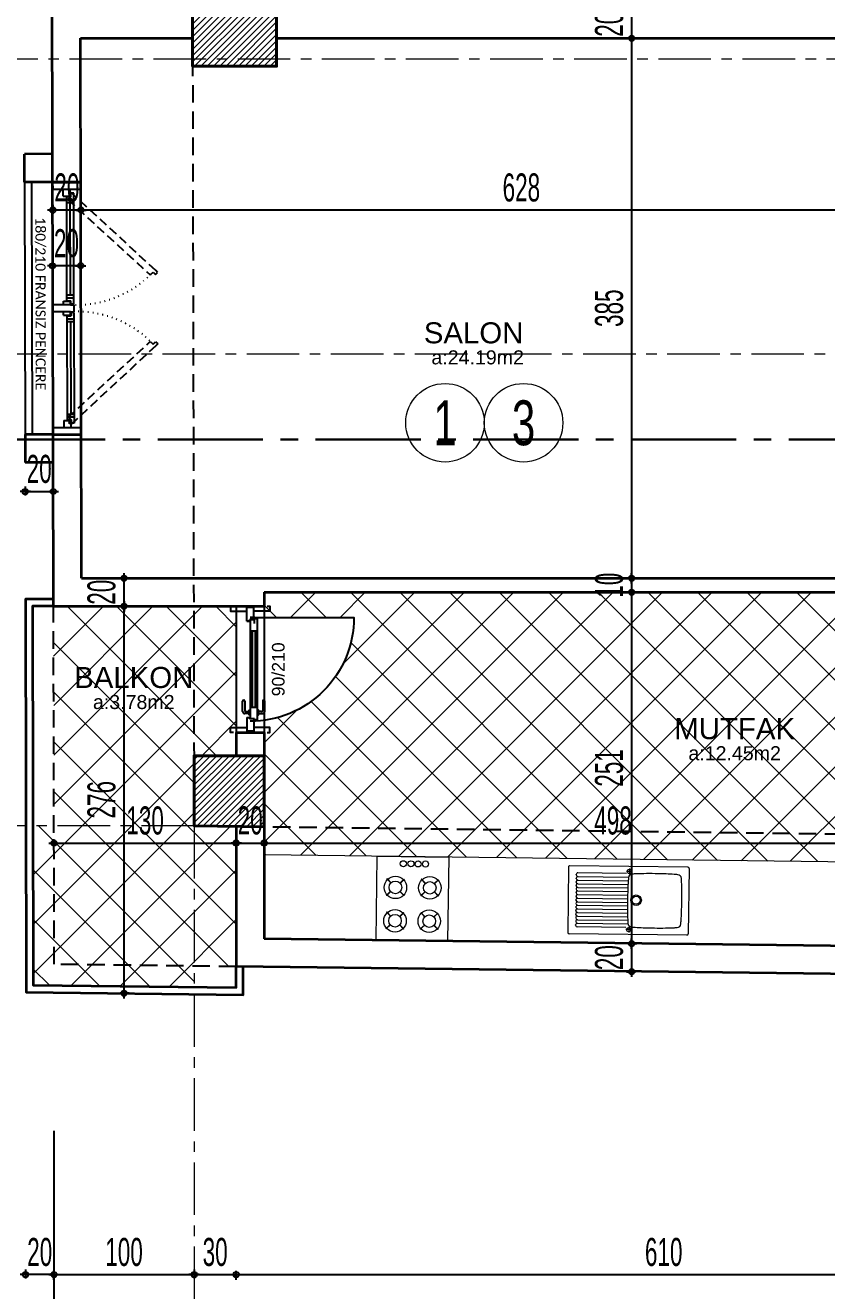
# Model space of a CAD drawing. Extents: x 386248 to 427517, y 4539405 to 4542296.
# Drawn here: x 393807 to 394378, y 4540018 to 4540920 of the extents above; entities that cross this region are included whole.
import ezdxf
from ezdxf.enums import TextEntityAlignment as Align

# ---------------------------------------------------------------- set-up
doc = ezdxf.new("R2010")
doc.units = 0
for name, pattern in [('ACAD_ISO07W100', [3.5, 0.5, -3]), ('CENTER', [2, 1.25, -0.25, 0.25, -0.25]), ('CENTER2', [1.125, 0.75, -0.125, 0.125, -0.125]), ('CENTERX2', [4, 2.5, -0.5, 0.5, -0.5]), ('DASHED2', [0.375, 0.25, -0.125]), ('DUZ', [0]), ('HIDDEN', [9.525, 6.35, -3.175])]:
    doc.linetypes.add(name, pattern=pattern)
for name, color, linetype, lineweight in [('AKS', 251, 'CENTERX2', 20), ('DUVAR', 4, 'Continuous', 35), ('GOR1', 51, 'Continuous', 25), ('kolon', 1, 'Continuous', 40), ('OLCU10', 2, 'Continuous', 25), ('tarama kolon', 8, 'Continuous', 13), ('tarama ıslak zemin', 216, 'Continuous', 9), ('TEFRİŞ', 103, 'Continuous', 18), ('ölçü20', 1, 'Continuous', 20)]:
    doc.layers.add(name, color=color, linetype=linetype, lineweight=lineweight)
for name, color, linetype in [('alan', 7, 'Continuous'), ('DIM', 7, 'Continuous'), ('duvar-kesim', 250, 'Continuous'), ('kapi', 16, 'Continuous'), ('kapi-yazi', 140, 'Continuous'), ('mahal', 7, 'Continuous'), ('pencere', 7, 'Continuous'), ('Standart', 7, 'Continuous'), ('Y-IMAR', 15, 'DUZ')]:
    doc.layers.add(name, color=color, linetype=linetype)
doc.styles.get("Standard").update_dxf_attribs({"font": 'arial.ttf'})
doc.styles.add('T', font='ISOt.shx', dxfattribs={"width": 0.6})
doc.styles.add('UNIV', font='', dxfattribs={"width": 0.7})
doc.styles.add('ÖLÇÜ', font='calibri.ttf', dxfattribs={"height": 10})
doc.styles.get('UNIV').set_extended_font_data('Comic Sans MS')
doc.dimstyles.new('DOT2', dxfattribs={"dimtxt": 20, "dimasz": 0.7, "dimexe": 5, "dimexo": 5, "dimgap": 6, "dimtad": 1, "dimdec": 0, "dimdsep": 46, "dimtxsty": 'T', "dimblk1": 'SEL2', "dimblk2": 'SEL2', "dimsah": 1, "dimcen": 0, "dimse1": 1, "dimse2": 1, "dimclrd": 256, "dimclre": 256, "dimclrt": 256, "dimadec": 0, "dimazin": 0, "dimtfac": 1, "dimtdec": 0, "dimtix": 1, "dimtmove": 2, "dimatfit": 3, "dimldrblk": 'SEL2', "dimfxl": 1, "dimtolj": 1, "dimtzin": 0, "dimarcsym": 0})

# ---------------------------------------------------------------- blocks, each defined once
blk = doc.blocks.new('Firin-3')
blk.add_lwpolyline([(-25.5, 0), (25.5, 0), (25.5, -60), (-25.5, -60)], close=True)
at = {"color": 8}
for points in [[(-18.33, -8.27), (-15.49, -11.11), (-15.67, -11.29), (-18.51, -8.45)], [(-6.09, -8.27), (-5.91, -8.45), (-8.75, -11.29), (-8.93, -11.11)], [(6.09, -8.27), (8.93, -11.11), (8.75, -11.29), (5.91, -8.45)], [(18.32, -8.27), (18.5, -8.45), (15.67, -11.29), (15.48, -11.11)], [(-18.2, -19.98), (-18.38, -19.79), (-15.54, -16.96), (-15.36, -17.14)], [(-9.07, -17.42), (-6.23, -20.26), (-6.05, -20.08), (-8.89, -17.24)], [(6.22, -19.98), (6.04, -19.79), (8.88, -16.96), (9.06, -17.14)], [(15.34, -17.42), (18.18, -20.26), (18.36, -20.08), (15.53, -17.24)], [(-18.43, -32.06), (-15.59, -34.89), (-15.77, -35.08), (-18.61, -32.24)], [(-6.19, -32.06), (-6.01, -32.24), (-8.85, -35.08), (-9.03, -34.89)], [(6.09, -32.06), (8.93, -34.89), (8.75, -35.08), (5.91, -32.24)], [(18.32, -32.06), (18.5, -32.24), (15.67, -35.08), (15.48, -34.89)], [(-18.3, -43.76), (-18.48, -43.58), (-15.64, -40.74), (-15.46, -40.92)], [(-9.17, -41.2), (-6.33, -44.04), (-6.15, -43.86), (-8.99, -41.02)], [(6.22, -43.76), (6.04, -43.58), (8.88, -40.74), (9.06, -40.92)], [(15.34, -41.2), (18.18, -44.04), (18.36, -43.86), (15.53, -41.02)]]:
    blk.add_lwpolyline(points, close=True, dxfattribs=at)
for centre, radius in [((-12.21, -14.07), 8.01), ((12.21, -14.07), 8.01), ((-12.21, -14.07), 4.49), ((12.21, -14.07), 4.49), ((-12.31, -37.85), 8.01), ((-12.31, -37.85), 4.49), ((12.21, -37.85), 8.01), ((12.21, -37.85), 4.49), ((-9.03, -54.83), 2.16), ((-3.78, -54.83), 2.16), ((1.34, -54.83), 2.16), ((6.77, -54.83), 2.16)]:
    blk.add_circle(centre, radius, dxfattribs=at)
blk = doc.blocks.new('Evye-2')
for p, q in [((-37.5, -23), (-37.5, 23.5)), ((-36.5, 24.5), (47.5, 24.5)), ((3, 21), (7, 21)), ((5, 19), (5, 23)), ((48.5, -23), (48.5, 23.5)), ((-36.5, -24), (47.5, -24)), ((3, -20.5), (7, -20.5)), ((5, -22.5), (5, -18.5))]:
    blk.add_line(p, q)
at = {"color": 8}
for p, q in [((7, 19.5), (41.7, 19.5)), ((42.9, 18.3), (42.9, 18.1366)), ((41.7, 16.9366), (5.5459, 16.9366)), ((41.7, 14.3766), (6, 14.3766)), ((41.7, 11.8166), (6, 11.8166)), ((41.7, 9.2566), (6, 9.2566)), ((42.9, 15.7366), (42.9, 15.5766)), ((42.9, 13.1766), (42.9, 13.0166)), ((42.9, 10.6166), (42.9, 10.4566)), ((41.7, 6.6966), (6.0519, 6.6966)), ((41.7, 4.1366), (6.0917, 4.1366)), ((41.7, 1.5766), (6.1117, 1.5766)), ((42.9, 8.0566), (42.9, 7.8966)), ((42.9, 5.4966), (42.9, 5.3366)), ((42.9, 2.9366), (42.9, 2.7766)), ((42.9, 0.3766), (42.9, 0.2166)), ((41.7, -8.6634), (6, -8.6634)), ((41.7, -6.1034), (6.0537, -6.1034)), ((41.7, -3.5434), (6.0928, -3.5434)), ((41.7, -0.9834), (6.1121, -0.9834)), ((42.9, -2.1834), (42.9, -2.3434)), ((42.9, -4.7434), (42.9, -4.9034)), ((42.9, -7.3034), (42.9, -7.4634)), ((41.7, -16.3434), (5.5602, -16.3434)), ((41.7, -11.2234), (6, -11.2234)), ((41.7, -13.7834), (6, -13.7834)), ((42.9, -9.8634), (42.9, -10.0234)), ((42.9, -12.4234), (42.9, -12.5834)), ((42.9, -14.9834), (42.9, -15.1434)), ((42.9, -17.5434), (42.9, -17.8)), ((7, -19), (41.7, -19))]:
    blk.add_line(p, q, dxfattribs=at)
for centre, radius in [((5, 21), 1.5), ((0, 0), 3.75), ((0, 0), 2.9), ((5, -20.5), 1.5)]:
    blk.add_circle(centre, radius)
for centre, radius, start, end in [((-36.5, 23.5), 1, 90, 180), ((-29.5, 16.5), 2.5831, 90, 180), ((-22.9779, -47.8015), 67.2017, 93.313256, 95.56949), ((-17.2225, -147.2206), 166.7873, 91.373663, 93.313194), ((-13.2502, -312.8726), 332.4869, 89.999972, 91.373679), ((-13.2498, -312.8726), 332.4869, 88.626321, 90.000028), ((-9.2775, -147.2206), 166.7873, 86.686806, 88.626337), ((-3.5221, -47.8011), 67.2014, 84.430506, 86.686741), ((3, 16.5), 2.5831, 0, 90), ((47.5, 23.5), 1, 0, 90), ((134.2205, 4.2225), 166.7873, 176.686806, 178.626337), ((34.8012, 9.9778), 67.2016, 174.430498, 176.686733), ((-61.3012, 9.9779), 67.2016, 3.313246, 5.569481), ((-160.7205, 4.2225), 166.7873, 1.373663, 3.313194), ((299.8725, 0.2501), 332.4869, 178.626321, 180.000028), ((299.8725, 0.2498), 332.4869, 179.999972, 181.373679), ((-326.3726, 0.2498), 332.4869, 358.626321, 0.000028), ((-326.3725, 0.2501), 332.4869, 359.999972, 1.373679), ((134.2205, -3.7226), 166.7873, 181.373663, 183.313194), ((-160.7205, -3.7226), 166.7873, 356.686806, 358.626337), ((34.8012, -9.4779), 67.2015, 183.313269, 185.569504), ((-29.5, -16), 2.5831, 180, 270), ((3, -16), 2.5831, 270, 0), ((-61.3012, -9.478), 67.2015, 354.430518, 356.686753), ((-36.5, -23), 1, 180, 270), ((-22.9779, 48.3014), 67.2017, 264.43051, 266.686744), ((-17.2225, 147.7205), 166.7873, 266.686806, 268.626337), ((-13.2502, 313.3725), 332.4869, 268.626321, 270.000028), ((-13.2498, 313.3725), 332.4869, 269.999972, 271.373679), ((-9.2775, 147.7205), 166.7873, 271.373663, 273.313194), ((-3.5221, 48.301), 67.2014, 273.313238, 275.569472), ((47.5, -23), 1, 270, 0)]:
    blk.add_arc(centre, radius, start, end)
for centre, start, end in [((41.7, 18.3), 0, 90), ((41.7, 18.1366), 270, 0), ((41.7, 15.7366), 0, 90), ((41.7, 15.5766), 270, 0), ((41.7, 13.1766), 0, 90), ((41.7, 13.0166), 270, 0), ((41.7, 10.6166), 0, 90), ((41.7, 10.4566), 270, 0), ((41.7, 8.0566), 0, 90), ((41.7, 7.8966), 270, 0), ((41.7, 5.4966), 0, 90), ((41.7, 5.3366), 270, 0), ((41.7, 2.9366), 0, 90), ((41.7, 2.7766), 270, 0), ((41.7, 0.3766), 0, 90), ((41.7, 0.2166), 270, 0), ((41.7, -2.1834), 0, 90), ((41.7, -2.3434), 270, 0), ((41.7, -4.7434), 0, 90), ((41.7, -4.9034), 270, 0), ((41.7, -7.3034), 0, 90), ((41.7, -7.4634), 270, 0), ((41.7, -9.8634), 0, 90), ((41.7, -10.0234), 270, 0), ((41.7, -12.4234), 0, 90), ((41.7, -12.5834), 270, 0), ((41.7, -14.9834), 0, 90), ((41.7, -15.1434), 270, 0), ((41.7, -17.5434), 0, 90), ((41.7, -17.8), 270, 0)]:
    blk.add_arc(centre, 1.2, start, end, dxfattribs=at)
blk = doc.blocks.new('fm-door1')
at = {"linetype": 'Continuous'}
for p, q in [((0, 2.5), (0, -2.5)), ((10, 2.5), (0, 2.5)), ((7.97, 3.18), (7.97, -0.03)), ((8.4, 2.76), (12.78, 2.76)), ((9, 5), (91, 5)), ((9, 5), (9, 3)), ((10, 3), (9, 3)), ((10, 3), (10, -0.5)), ((10, 3), (10, -0.5)), ((10, 0), (90, 0)), ((19, 5), (19, 0)), ((81, 5), (81, 0)), ((91, 3), (90, 3)), ((90, 3), (90, -0.5)), ((90, 2.5), (100, 2.5)), ((91, 5), (91, 3)), ((100, 2.5), (100, -2.5)), ((11, -2.5), (0, -2.5)), ((10, -0.5), (11, -0.5)), ((11, -0.5), (10, -0.5)), ((11, -0.5), (11, -2.5)), ((11, -2.5), (11, -0.5)), ((89, -2.5), (89, -0.5)), ((89, -0.5), (90, -0.5)), ((89, -2.5), (100, -2.5))]:
    blk.add_line(p, q, dxfattribs=at)
at = {"color": 8, "linetype": 'Continuous'}
for p, q in [((19, 3.5), (81, 3.5)), ((19, 1.5), (81, 1.5))]:
    blk.add_line(p, q, dxfattribs=at)
at = {"linetype": 'Continuous'}
for points in [[(85.76, 5.81), (85.76, 8.89, 0.414214), (84.24, 10.41), (75.86, 10.41, 1), (75.86, 8.89), (83.48, 8.89, -0.414214), (84.24, 8.13), (84.24, 5.81)], [(85.76, -0.81), (85.76, -3.89, -0.414214), (84.24, -5.41), (75.86, -5.41, -1), (75.86, -3.89), (83.48, -3.89, 0.414214), (84.24, -3.13), (84.24, -0.81)]]:
    blk.add_lwpolyline(points, format="xyb", dxfattribs=at)
for points in [[(86.9, 5), (86.9, 5.81), (83.1, 5.81), (83.1, 5)], [(86.9, 0), (86.9, -0.81), (83.1, -0.81), (83.1, 0)]]:
    blk.add_lwpolyline(points, dxfattribs=at)
blk.add_circle((8.4, 3.18), 0.426, dxfattribs=at)
blk = doc.blocks.new('SEL2')
at = {"layer": 'OLCU10'}
for p, q in [((5.25, 0), (-5.25, 0)), ((0, 5.25), (0, -3.95))]:
    blk.add_line(p, q, dxfattribs=at)
blk.add_circle((0, 0), 2.75, dxfattribs=at)
blk = doc.blocks.new('*D1963')
at = {"layer": 'Defpoints', "color": 0}
for p in [(394268.95, 4540930.76), (394238.99, 4540910.76), (394268.95, 4540910.76)]:
    blk.add_point(p, dxfattribs=at)
at = {"layer": 'DIM', "lineweight": -2}
for p, q in [((394238.99, 4540931.46), (394238.99, 4540932.16)), ((394238.99, 4540930.76), (394238.99, 4540910.76)), ((394238.99, 4540910.06), (394238.99, 4540909.36))]:
    blk.add_line(p, q, dxfattribs=at)
at = {"layer": 'DIM', "linetype": 'ByBlock', "lineweight": -2, "xscale": 0.7, "yscale": 0.7, "zscale": 0.7}
for p, rotation in [((394238.99, 4540930.76), 270), ((394238.99, 4540910.76), 90)]:
    blk.add_blockref('SEL2', p, dxfattribs=dict(at, rotation=rotation))
at = {"layer": 'DIM', "insert": (394222.99, 4540920.76), "char_height": 20, "attachment_point": 5, "rotation": 90, "style": 'T'}
blk.add_mtext('\\A1;20', dxfattribs=at)
blk = doc.blocks.new('*D1964')
at = {"layer": 'Defpoints', "color": 0}
for p in [(394268.95, 4540910.76), (394238.99, 4540525.76), (394265.22, 4540525.76)]:
    blk.add_point(p, dxfattribs=at)
at = {"layer": 'DIM', "lineweight": -2}
blk.add_line((394238.99, 4540910.06), (394238.99, 4540526.46), dxfattribs=at)
at = {"layer": 'DIM', "linetype": 'ByBlock', "lineweight": -2, "xscale": 0.7, "yscale": 0.7, "zscale": 0.7}
for p, rotation in [((394238.99, 4540910.76), 90), ((394238.99, 4540525.76), 270)]:
    blk.add_blockref('SEL2', p, dxfattribs=dict(at, rotation=rotation))
at = {"layer": 'DIM', "insert": (394222.99, 4540718.26), "char_height": 20, "attachment_point": 5, "rotation": 90, "style": 'T'}
blk.add_mtext('\\A1;385', dxfattribs=at)
blk = doc.blocks.new('*D1965')
at = {"layer": 'Defpoints', "color": 0}
for p in [(394265.22, 4540525.76), (394238.99, 4540515.76), (394254.02, 4540515.76)]:
    blk.add_point(p, dxfattribs=at)
at = {"layer": 'DIM', "lineweight": -2}
for p, q in [((394238.99, 4540526.46), (394238.99, 4540527.16)), ((394238.99, 4540525.76), (394238.99, 4540515.76)), ((394238.99, 4540515.06), (394238.99, 4540514.36))]:
    blk.add_line(p, q, dxfattribs=at)
at = {"layer": 'DIM', "linetype": 'ByBlock', "lineweight": -2, "xscale": 0.7, "yscale": 0.7, "zscale": 0.7}
for p, rotation in [((394238.99, 4540525.76), 270), ((394238.99, 4540515.76), 90)]:
    blk.add_blockref('SEL2', p, dxfattribs=dict(at, rotation=rotation))
at = {"layer": 'DIM', "insert": (394222.99, 4540520.76), "char_height": 20, "attachment_point": 5, "rotation": 90, "style": 'T'}
blk.add_mtext('\\A1;10', dxfattribs=at)
blk = doc.blocks.new('*D1966')
at = {"layer": 'Defpoints', "color": 0}
for p in [(394254.02, 4540515.76), (394238.99, 4540265.16), (394250.89, 4540265.16)]:
    blk.add_point(p, dxfattribs=at)
at = {"layer": 'DIM', "lineweight": -2}
blk.add_line((394238.99, 4540515.06), (394238.99, 4540265.86), dxfattribs=at)
at = {"layer": 'DIM', "linetype": 'ByBlock', "lineweight": -2, "xscale": 0.7, "yscale": 0.7, "zscale": 0.7}
for p, rotation in [((394238.99, 4540515.76), 90), ((394238.99, 4540265.16), 270)]:
    blk.add_blockref('SEL2', p, dxfattribs=dict(at, rotation=rotation))
at = {"layer": 'DIM', "insert": (394222.99, 4540390.46), "char_height": 20, "attachment_point": 5, "rotation": 90, "style": 'T'}
blk.add_mtext('\\A1;251', dxfattribs=at)
blk = doc.blocks.new('*D1967')
at = {"layer": 'Defpoints', "color": 0}
for p in [(394250.89, 4540265.16), (394238.99, 4540245.16), (394250.64, 4540245.16)]:
    blk.add_point(p, dxfattribs=at)
at = {"layer": 'DIM', "lineweight": -2}
for p, q in [((394238.99, 4540265.86), (394238.99, 4540266.56)), ((394238.99, 4540265.16), (394238.99, 4540245.16)), ((394238.99, 4540244.46), (394238.99, 4540243.76))]:
    blk.add_line(p, q, dxfattribs=at)
at = {"layer": 'DIM', "linetype": 'ByBlock', "lineweight": -2, "xscale": 0.7, "yscale": 0.7, "zscale": 0.7}
for p, rotation in [((394238.99, 4540265.16), 270), ((394238.99, 4540245.16), 90)]:
    blk.add_blockref('SEL2', p, dxfattribs=dict(at, rotation=rotation))
at = {"layer": 'DIM', "insert": (394222.99, 4540255.16), "char_height": 20, "attachment_point": 5, "rotation": 90, "style": 'T'}
blk.add_mtext('\\A1;20', dxfattribs=at)
blk = doc.blocks.new('*D1968')
at = {"layer": 'Defpoints', "color": 0}
for p in [(393826.99, 4540334.33), (393956.96, 4540336.87), (393956.96, 4540334.33)]:
    blk.add_point(p, dxfattribs=at)
at = {"layer": 'DIM', "lineweight": -2}
blk.add_line((393827.69, 4540336.87), (393956.26, 4540336.87), dxfattribs=at)
at = {"layer": 'DIM', "linetype": 'ByBlock', "lineweight": -2, "xscale": 0.7, "yscale": 0.7, "zscale": 0.7, "rotation": 180}
blk.add_blockref('SEL2', (393826.99, 4540336.87), dxfattribs=at)
at = {"layer": 'DIM', "linetype": 'ByBlock', "lineweight": -2, "xscale": 0.7, "yscale": 0.7, "zscale": 0.7}
blk.add_blockref('SEL2', (393956.96, 4540336.87), dxfattribs=at)
at = {"layer": 'DIM', "insert": (393891.98, 4540352.87), "char_height": 20, "attachment_point": 5, "style": 'T'}
blk.add_mtext('\\A1;130', dxfattribs=at)
blk = doc.blocks.new('*D1969')
at = {"layer": 'Defpoints', "color": 0}
for p in [(393956.96, 4540334.33), (393976.96, 4540336.87), (393976.96, 4540336.87)]:
    blk.add_point(p, dxfattribs=at)
at = {"layer": 'DIM', "lineweight": -2}
for p, q in [((393956.26, 4540336.87), (393955.56, 4540336.87)), ((393956.96, 4540336.87), (393976.96, 4540336.87)), ((393977.66, 4540336.87), (393978.36, 4540336.87))]:
    blk.add_line(p, q, dxfattribs=at)
at = {"layer": 'DIM', "linetype": 'ByBlock', "lineweight": -2, "xscale": 0.7, "yscale": 0.7, "zscale": 0.7}
blk.add_blockref('SEL2', (393956.96, 4540336.87), dxfattribs=at)
at = {"layer": 'DIM', "linetype": 'ByBlock', "lineweight": -2, "xscale": 0.7, "yscale": 0.7, "zscale": 0.7, "rotation": 180}
blk.add_blockref('SEL2', (393976.96, 4540336.87), dxfattribs=at)
at = {"layer": 'DIM', "insert": (393966.96, 4540352.87), "char_height": 20, "attachment_point": 5, "style": 'T'}
blk.add_mtext('\\A1;20', dxfattribs=at)
blk = doc.blocks.new('*D1970')
at = {"layer": 'Defpoints', "color": 0}
for p in [(394474.52, 4540352.01), (393976.96, 4540336.87), (394474.52, 4540336.87)]:
    blk.add_point(p, dxfattribs=at)
at = {"layer": 'DIM', "lineweight": -2}
blk.add_line((393977.66, 4540336.87), (394473.82, 4540336.87), dxfattribs=at)
at = {"layer": 'DIM', "linetype": 'ByBlock', "lineweight": -2, "xscale": 0.7, "yscale": 0.7, "zscale": 0.7, "rotation": 180}
blk.add_blockref('SEL2', (393976.96, 4540336.87), dxfattribs=at)
at = {"layer": 'DIM', "linetype": 'ByBlock', "lineweight": -2, "xscale": 0.7, "yscale": 0.7, "zscale": 0.7}
blk.add_blockref('SEL2', (394474.52, 4540336.87), dxfattribs=at)
at = {"layer": 'DIM', "insert": (394225.74, 4540352.87), "char_height": 20, "attachment_point": 5, "style": 'T'}
blk.add_mtext('\\A1;498', dxfattribs=at)
blk = doc.blocks.new('*D2001')
at = {"layer": 'Defpoints', "color": 0}
for p in [(393846.22, 4540788.25), (393846.22, 4540725.92), (394474.52, 4540727.16)]:
    blk.add_point(p, dxfattribs=at)
at = {"layer": 'DIM', "lineweight": -2}
blk.add_line((394473.82, 4540788.25), (393846.92, 4540788.25), dxfattribs=at)
at = {"layer": 'DIM', "linetype": 'ByBlock', "lineweight": -2, "xscale": 0.7, "yscale": 0.7, "zscale": 0.7, "rotation": 180}
blk.add_blockref('SEL2', (393846.22, 4540788.25), dxfattribs=at)
at = {"layer": 'DIM', "linetype": 'ByBlock', "lineweight": -2, "xscale": 0.7, "yscale": 0.7, "zscale": 0.7}
blk.add_blockref('SEL2', (394474.52, 4540788.25), dxfattribs=at)
at = {"layer": 'DIM', "insert": (394160.37, 4540804.25), "char_height": 20, "attachment_point": 5, "style": 'T'}
blk.add_mtext('\\A1;628', dxfattribs=at)
blk = doc.blocks.new('*D2002')
at = {"layer": 'Defpoints', "color": 0}
for p in [(393826.16, 4540788.25), (393826.16, 4540754.64), (393846.22, 4540725.92)]:
    blk.add_point(p, dxfattribs=at)
at = {"layer": 'DIM', "lineweight": -2}
for p, q in [((393825.46, 4540788.25), (393824.76, 4540788.25)), ((393846.22, 4540788.25), (393826.16, 4540788.25)), ((393846.92, 4540788.25), (393847.62, 4540788.25))]:
    blk.add_line(p, q, dxfattribs=at)
at = {"layer": 'DIM', "linetype": 'ByBlock', "lineweight": -2, "xscale": 0.7, "yscale": 0.7, "zscale": 0.7}
blk.add_blockref('SEL2', (393826.16, 4540788.25), dxfattribs=at)
at = {"layer": 'DIM', "linetype": 'ByBlock', "lineweight": -2, "xscale": 0.7, "yscale": 0.7, "zscale": 0.7, "rotation": 180}
blk.add_blockref('SEL2', (393846.22, 4540788.25), dxfattribs=at)
at = {"layer": 'DIM', "insert": (393836.19, 4540804.25), "char_height": 20, "attachment_point": 5, "style": 'T'}
blk.add_mtext('\\A1;20', dxfattribs=at)
blk = doc.blocks.new('*D2047')
at = {"layer": 'Defpoints', "color": 0}
for p in [(393876.96, 4540505.76), (393877.24, 4540505.76), (393877.24, 4540229.82)]:
    blk.add_point(p, dxfattribs=at)
at = {"layer": 'DIM', "lineweight": -2}
blk.add_line((393876.96, 4540230.52), (393876.96, 4540505.06), dxfattribs=at)
at = {"layer": 'DIM', "linetype": 'ByBlock', "lineweight": -2, "xscale": 0.7, "yscale": 0.7, "zscale": 0.7}
for p, rotation in [((393876.96, 4540505.76), 90), ((393876.96, 4540229.82), 270)]:
    blk.add_blockref('SEL2', p, dxfattribs=dict(at, rotation=rotation))
at = {"layer": 'DIM', "insert": (393860.96, 4540367.79), "char_height": 20, "attachment_point": 5, "rotation": 90, "style": 'T'}
blk.add_mtext('\\A1;276', dxfattribs=at)
blk = doc.blocks.new('*D2048')
at = {"layer": 'Defpoints', "color": 0}
for p in [(393876.96, 4540525.76), (393901.6, 4540525.76), (393877.24, 4540505.76)]:
    blk.add_point(p, dxfattribs=at)
at = {"layer": 'DIM', "lineweight": -2}
for p, q in [((393876.96, 4540526.46), (393876.96, 4540527.16)), ((393876.96, 4540505.76), (393876.96, 4540525.76)), ((393876.96, 4540505.06), (393876.96, 4540504.36))]:
    blk.add_line(p, q, dxfattribs=at)
at = {"layer": 'DIM', "linetype": 'ByBlock', "lineweight": -2, "xscale": 0.7, "yscale": 0.7, "zscale": 0.7}
for p, rotation in [((393876.96, 4540525.76), 270), ((393876.96, 4540505.76), 90)]:
    blk.add_blockref('SEL2', p, dxfattribs=dict(at, rotation=rotation))
at = {"layer": 'DIM', "insert": (393860.96, 4540515.76), "char_height": 20, "attachment_point": 5, "rotation": 90, "style": 'T'}
blk.add_mtext('\\A1;20', dxfattribs=at)
blk = doc.blocks.new('*D113')
at = {"layer": 'Defpoints', "color": 0}
for p in [(134.58, 43.97), (79.82, 23.97), (134.51, 23.97)]:
    blk.add_point(p, dxfattribs=at)
at = {"layer": 'DIM', "lineweight": -2}
for p, q in [((79.82, 44.67), (79.82, 45.37)), ((79.82, 43.97), (79.82, 23.97)), ((79.82, 23.27), (79.82, 22.57))]:
    blk.add_line(p, q, dxfattribs=at)
at = {"layer": 'DIM', "linetype": 'ByBlock', "lineweight": -2, "xscale": 0.7, "yscale": 0.7, "zscale": 0.7}
for p, rotation in [((79.82, 43.97), 270), ((79.82, 23.97), 90)]:
    blk.add_blockref('SEL2', p, dxfattribs=dict(at, rotation=rotation))
at = {"layer": 'DIM', "insert": (63.82, 33.97), "char_height": 20, "attachment_point": 5, "rotation": 90, "style": 'T'}
blk.add_mtext('\\A1;20', dxfattribs=at)
blk = doc.blocks.new('*D114')
at = {"layer": 'Defpoints', "color": 0}
for p in [(220.07, 23.75), (240.72, 23.67), (220, 3.75)]:
    blk.add_point(p, dxfattribs=at)
at = {"layer": 'DIM', "linetype": 'ByBlock', "lineweight": -2}
for p, q in [((240.65, 3.67), (240.72, 23.67)), ((240.73, 24.37), (240.73, 25.07)), ((240.65, 2.97), (240.65, 2.27))]:
    blk.add_line(p, q, dxfattribs=at)
at = {"layer": 'DIM', "linetype": 'ByBlock', "lineweight": -2, "xscale": 0.7, "yscale": 0.7, "zscale": 0.7}
for p, rotation in [((240.72, 23.67), 269.7987071050659), ((240.65, 3.67), 89.79870710506597)]:
    blk.add_blockref('SEL2', p, dxfattribs=dict(at, rotation=rotation))
at = {"layer": 'DIM', "insert": (224.69, 13.73), "char_height": 20, "attachment_point": 5, "rotation": 89.79871, "style": 'T'}
blk.add_mtext('\\A1;20', dxfattribs=at)
blk = doc.blocks.new('KOLONLAR 444')
at = {"layer": 'tarama kolon'}
h = blk.add_hatch(dxfattribs=at)
h.set_pattern_fill('ANSI31', color=256)
h.set_pattern_definition([(45, (2287.4398, -3197.0584), (-2.2450640303, 2.2450640303), [])])
h.paths.add_polyline_path([(397483.55, 4544385.72), (397513.55, 4544385.72), (397513.55, 4544325.72), (397483.55, 4544325.72)])
h.paths.add_polyline_path([(397798.09, 4544357.72), (397798.09, 4544337.72), (397798.09, 4544327.72), (397858.09, 4544327.72), (397857.1, 4544357.72)])
h.paths.add_polyline_path([(397123.55, 4544817.33), (397183.55, 4544817.33), (397183.55, 4544787.33), (397123.55, 4544787.33)])
h.paths.add_polyline_path([(397812.71, 4543913.72), (397812.71, 4543893.72), (397812.71, 4543875.72), (397872.97, 4543875.72), (397872.38, 4543893.72), (397871.72, 4543913.72)])
h.paths.add_polyline_path([(397834.59, 4543572.84), (397834.59, 4543523.46), (397884.59, 4543522.84), (397882.95, 4543572.84)])
h.paths.add_polyline_path([(396633.46, 4544777.33), (396633.46, 4544797.33), (396633.46, 4544817.33), (396573.46, 4544817.33), (396573.5, 4544797.33), (396573.54, 4544777.33)])
h.paths.add_polyline_path([(396625.99, 4543538.54), (396625.99, 4543589.16), (396575.89, 4543589.16), (396575.99, 4543539.16)])
h.paths.add_polyline_path([(397483.55, 4543935.72), (397513.55, 4543935.72), (397513.55, 4543875.72), (397483.55, 4543875.72)])
h.paths.add_polyline_path([(397123.55, 4543875.72), (397123.55, 4543905.72), (397183.55, 4543905.72), (397183.55, 4543875.72)])
h.paths.add_polyline_path([(397373.55, 4544180.72), (397348.55, 4544180.72), (397148.55, 4544180.72), (397148.55, 4544360.72), (397348.55, 4544360.72), (397373.55, 4544360.72), (397373.55, 4544385.72), (397123.55, 4544385.72), (397123.55, 4544155.72), (397123.55, 4544085.72), (397148.55, 4544085.72), (397148.55, 4544155.72), (397373.55, 4544155.72)])
h.paths.add_polyline_path([(397781.97, 4544817.33), (397781.97, 4544797.33), (397781.97, 4544777.33), (397843.29, 4544777.33), (397842.63, 4544797.33), (397841.97, 4544817.33)])
h.paths.add_polyline_path([(396574.84, 4544120.72), (396634.84, 4544120.72), (396634.84, 4544080.72), (396574.92, 4544080.72)])
h.paths.add_polyline_path([(397458.55, 4543528.15), (397458.55, 4543587.78), (397488.55, 4543587.78), (397488.55, 4543527.78)])
h.paths.add_polyline_path([(397453.55, 4544817.33), (397513.55, 4544817.33), (397513.55, 4544787.33), (397453.55, 4544787.33)])
h.paths.add_polyline_path([(397153.55, 4543605.72), (397133.55, 4543605.72), (397123.55, 4543605.72), (397123.55, 4543532.33), (397153.55, 4543531.96), (397153.55, 4543595.72)])
h.paths.add_polyline_path([(396634.04, 4544485.72), (396634.04, 4544505.72), (396634.04, 4544515.72), (396633.46, 4544525.72), (396613.46, 4544525.72), (396574.04, 4544525.72), (396574.12, 4544485.72)])
at = {"layer": 'kolon'}
for points in [[(396574.84, 4544120.72), (396634.84, 4544120.72), (396634.84, 4544080.72), (396574.92, 4544080.72)], [(396625.99, 4543538.54), (396625.99, 4543589.16), (396575.89, 4543589.16), (396575.99, 4543539.16)]]:
    blk.add_lwpolyline(points, close=True, dxfattribs=at)
blk = doc.blocks.new('AKS-NO')
blk.add_circle((0, 0), 35)
at = {"color": 7, "style": 'UNIV', "width": 0.7}
blk.add_attdef('AKS-NO', text='', height=40, dxfattribs=at).set_placement((0, 0), align=Align.MIDDLE)
blk = doc.blocks.new('*D2594')
at = {"layer": 'Defpoints', "color": 0}
for p in [(393604.44, 4540349.21), (393926.96, 4540349.21), (393680.2, 4540249.21)]:
    blk.add_point(p, dxfattribs=at)
at = {"layer": 'ölçü20', "lineweight": -2}
blk.add_line((393604.44, 4540249.91), (393604.44, 4540348.51), dxfattribs=at)
at = {"layer": 'ölçü20', "linetype": 'ByBlock', "lineweight": -2, "xscale": 0.7, "yscale": 0.7, "zscale": 0.7}
for p, rotation in [((393604.44, 4540349.21), 90), ((393604.44, 4540249.21), 270)]:
    blk.add_blockref('SEL2', p, dxfattribs=dict(at, rotation=rotation))
at = {"layer": 'ölçü20', "insert": (393588.44, 4540299.21), "char_height": 20, "attachment_point": 5, "rotation": 90, "style": 'T'}
blk.add_mtext('\\A1;100', dxfattribs=at)
blk = doc.blocks.new('*D2595')
at = {"layer": 'Defpoints', "color": 0}
for p in [(393604.44, 4540399.21), (393926.87, 4540399.21), (393926.96, 4540349.21)]:
    blk.add_point(p, dxfattribs=at)
at = {"layer": 'ölçü20', "lineweight": -2}
blk.add_line((393604.44, 4540349.91), (393604.44, 4540398.51), dxfattribs=at)
at = {"layer": 'ölçü20', "linetype": 'ByBlock', "lineweight": -2, "xscale": 0.7, "yscale": 0.7, "zscale": 0.7}
for p, rotation in [((393604.44, 4540399.21), 90), ((393604.44, 4540349.21), 270)]:
    blk.add_blockref('SEL2', p, dxfattribs=dict(at, rotation=rotation))
at = {"layer": 'ölçü20', "insert": (393588.44, 4540374.21), "char_height": 20, "attachment_point": 5, "rotation": 90, "style": 'T'}
blk.add_mtext('\\A1;50', dxfattribs=at)
blk = doc.blocks.new('*D2596')
at = {"layer": 'Defpoints', "color": 0}
for p in [(393604.44, 4540415.76), (393956.96, 4540415.76), (393926.87, 4540399.21)]:
    blk.add_point(p, dxfattribs=at)
at = {"layer": 'ölçü20', "lineweight": -2}
for p, q in [((393604.44, 4540416.46), (393604.44, 4540417.16)), ((393604.44, 4540399.21), (393604.44, 4540415.76)), ((393604.44, 4540398.51), (393604.44, 4540397.81))]:
    blk.add_line(p, q, dxfattribs=at)
at = {"layer": 'ölçü20', "linetype": 'ByBlock', "lineweight": -2, "xscale": 0.7, "yscale": 0.7, "zscale": 0.7}
for p, rotation in [((393604.44, 4540415.76), 270), ((393604.44, 4540399.21), 90)]:
    blk.add_blockref('SEL2', p, dxfattribs=dict(at, rotation=rotation))
at = {"layer": 'ölçü20', "insert": (393588.44, 4540407.49), "char_height": 20, "attachment_point": 5, "rotation": 90, "style": 'T'}
blk.add_mtext('\\A1;17', dxfattribs=at)
blk = doc.blocks.new('*D2597')
at = {"layer": 'Defpoints', "color": 0}
for p in [(393604.44, 4540505.76), (393940.88, 4540505.76), (393956.96, 4540415.76)]:
    blk.add_point(p, dxfattribs=at)
at = {"layer": 'ölçü20', "lineweight": -2}
blk.add_line((393604.44, 4540416.46), (393604.44, 4540505.06), dxfattribs=at)
at = {"layer": 'ölçü20', "linetype": 'ByBlock', "lineweight": -2, "xscale": 0.7, "yscale": 0.7, "zscale": 0.7}
for p, rotation in [((393604.44, 4540505.76), 90), ((393604.44, 4540415.76), 270)]:
    blk.add_blockref('SEL2', p, dxfattribs=dict(at, rotation=rotation))
at = {"layer": 'ölçü20', "insert": (393588.44, 4540460.76), "char_height": 20, "attachment_point": 5, "rotation": 90, "style": 'T'}
blk.add_mtext('\\A1;90', dxfattribs=at)
blk = doc.blocks.new('*D2598')
at = {"layer": 'Defpoints', "color": 0}
for p in [(393604.44, 4540628.2), (393806.42, 4540628.2), (393940.88, 4540505.76)]:
    blk.add_point(p, dxfattribs=at)
at = {"layer": 'ölçü20', "lineweight": -2}
blk.add_line((393604.44, 4540506.46), (393604.44, 4540627.5), dxfattribs=at)
at = {"layer": 'ölçü20', "linetype": 'ByBlock', "lineweight": -2, "xscale": 0.7, "yscale": 0.7, "zscale": 0.7}
for p, rotation in [((393604.44, 4540628.2), 90), ((393604.44, 4540505.76), 270)]:
    blk.add_blockref('SEL2', p, dxfattribs=dict(at, rotation=rotation))
at = {"layer": 'ölçü20', "insert": (393588.44, 4540566.98), "char_height": 20, "attachment_point": 5, "rotation": 90, "style": 'T'}
blk.add_mtext('\\A1;122', dxfattribs=at)
blk = doc.blocks.new('*D2608')
at = {"layer": 'Defpoints', "color": 0}
for p in [(393926.96, 4540349.21), (393826.96, 4540121.01), (393926.96, 4540029.21)]:
    blk.add_point(p, dxfattribs=at)
at = {"layer": 'ölçü20', "lineweight": -2}
blk.add_line((393827.66, 4540029.21), (393926.26, 4540029.21), dxfattribs=at)
at = {"layer": 'ölçü20', "linetype": 'ByBlock', "lineweight": -2, "xscale": 0.7, "yscale": 0.7, "zscale": 0.7}
blk.add_blockref('SEL2', (393926.96, 4540029.21), dxfattribs=at)
at = {"layer": 'ölçü20', "linetype": 'ByBlock', "lineweight": -2, "xscale": 0.7, "yscale": 0.7, "zscale": 0.7, "rotation": 180}
blk.add_blockref('SEL2', (393826.96, 4540029.21), dxfattribs=at)
at = {"layer": 'ölçü20', "insert": (393876.96, 4540045.21), "char_height": 20, "attachment_point": 5, "style": 'T'}
blk.add_mtext('\\A1;100', dxfattribs=at)
blk = doc.blocks.new('*D2609')
at = {"layer": 'Defpoints', "color": 0}
for p in [(393926.96, 4540349.21), (393956.96, 4540282.16), (393956.96, 4540029.21)]:
    blk.add_point(p, dxfattribs=at)
at = {"layer": 'ölçü20', "lineweight": -2}
for p, q in [((393926.26, 4540029.21), (393925.56, 4540029.21)), ((393926.96, 4540029.21), (393956.96, 4540029.21)), ((393957.66, 4540029.21), (393958.36, 4540029.21))]:
    blk.add_line(p, q, dxfattribs=at)
at = {"layer": 'ölçü20', "linetype": 'ByBlock', "lineweight": -2, "xscale": 0.7, "yscale": 0.7, "zscale": 0.7}
blk.add_blockref('SEL2', (393926.96, 4540029.21), dxfattribs=at)
at = {"layer": 'ölçü20', "linetype": 'ByBlock', "lineweight": -2, "xscale": 0.7, "yscale": 0.7, "zscale": 0.7, "rotation": 180}
blk.add_blockref('SEL2', (393956.96, 4540029.21), dxfattribs=at)
at = {"layer": 'ölçü20', "insert": (393941.96, 4540045.21), "char_height": 20, "attachment_point": 5, "style": 'T'}
blk.add_mtext('\\A1;30', dxfattribs=at)
blk = doc.blocks.new('*D2610')
at = {"layer": 'Defpoints', "color": 0}
for p in [(393956.96, 4540282.16), (394566.82, 4540231.22), (394566.82, 4540029.21)]:
    blk.add_point(p, dxfattribs=at)
at = {"layer": 'ölçü20', "lineweight": -2}
blk.add_line((393957.66, 4540029.21), (394566.12, 4540029.21), dxfattribs=at)
at = {"layer": 'ölçü20', "linetype": 'ByBlock', "lineweight": -2, "xscale": 0.7, "yscale": 0.7, "zscale": 0.7}
blk.add_blockref('SEL2', (394566.82, 4540029.21), dxfattribs=at)
at = {"layer": 'ölçü20', "linetype": 'ByBlock', "lineweight": -2, "xscale": 0.7, "yscale": 0.7, "zscale": 0.7, "rotation": 180}
blk.add_blockref('SEL2', (393956.96, 4540029.21), dxfattribs=at)
at = {"layer": 'ölçü20', "insert": (394261.89, 4540045.21), "char_height": 20, "attachment_point": 5, "style": 'T'}
blk.add_mtext('\\A1;610', dxfattribs=at)
blk = doc.blocks.new('*D2619')
at = {"layer": 'Defpoints', "color": 0}
for p in [(393806.66, 4540049.23), (393826.96, 4540049.23), (393806.66, 4540029.21)]:
    blk.add_point(p, dxfattribs=at)
at = {"layer": 'ölçü20', "lineweight": -2}
for p, q in [((393805.96, 4540029.21), (393805.26, 4540029.21)), ((393826.96, 4540029.21), (393806.66, 4540029.21)), ((393827.66, 4540029.21), (393828.36, 4540029.21))]:
    blk.add_line(p, q, dxfattribs=at)
at = {"layer": 'ölçü20', "linetype": 'ByBlock', "lineweight": -2, "xscale": 0.7, "yscale": 0.7, "zscale": 0.7}
blk.add_blockref('SEL2', (393806.66, 4540029.21), dxfattribs=at)
at = {"layer": 'ölçü20', "linetype": 'ByBlock', "lineweight": -2, "xscale": 0.7, "yscale": 0.7, "zscale": 0.7, "rotation": 180}
blk.add_blockref('SEL2', (393826.96, 4540029.21), dxfattribs=at)
at = {"layer": 'ölçü20', "insert": (393816.81, 4540045.21), "char_height": 20, "attachment_point": 5, "style": 'T'}
blk.add_mtext('\\A1;20', dxfattribs=at)
blk = doc.blocks.new('G$C5DD4B624')
at = {"layer": 'Standart', "color": 2, "linetype": 'CENTER2', "lineweight": 30, "ltscale": 100}
blk.add_lwpolyline([(-239.11, 858.4), (2019.62, 858.4)], dxfattribs=at)
blk = doc.blocks.new('G$CEA8B4DE4')
at = {"layer": 'DUVAR'}
for p, q in [((20.14, 44.34), (20.07, 24.34)), ((20.07, 24.34), (20.14, 44.34)), ((200.07, 23.82), (200.14, 43.82)), ((0.07, 24.41), (0, 4.41)), ((0.07, 24.41), (0, 4.41)), ((20.07, 24.34), (20, 4.34)), ((200.07, 23.82), (200, 3.82)), ((220.07, 23.75), (220, 3.75)), ((20, 4.34), (0, 4.41)), ((200, 3.82), (220, 3.75))]:
    blk.add_line(p, q, dxfattribs=at)
at = {"layer": 'pencere'}
for p, q in [((25.14, 44.33), (20.14, 44.34)), ((25.07, 24.33), (25.14, 44.33)), ((107.12, 39.09), (28.12, 39.32)), ((28.12, 39.32), (28.12, 37.22)), ((30.52, 37.21), (28.12, 37.22)), ((30.51, 34.31), (30.52, 37.21)), ((32.61, 34.3), (32.62, 39.3)), ((34.61, 34.29), (34.62, 39.29)), ((100.6, 34.11), (100.62, 39.11)), ((102.6, 34.11), (102.62, 39.11)), ((104.7, 34.1), (104.72, 37)), ((107.12, 36.99), (104.72, 37)), ((107.12, 39.09), (107.12, 36.99)), ((113.12, 39.07), (113.11, 36.97)), ((113.11, 36.97), (115.51, 36.96)), ((113.12, 39.07), (192.12, 38.85)), ((115.5, 34.06), (115.51, 36.96)), ((117.6, 34.05), (117.62, 39.05)), ((119.6, 34.05), (119.62, 39.05)), ((185.6, 33.87), (185.62, 38.87)), ((187.6, 33.86), (187.62, 38.86)), ((189.7, 33.85), (189.71, 36.75)), ((189.71, 36.75), (192.11, 36.75)), ((192.12, 38.85), (192.11, 36.75)), ((195.07, 23.84), (195.14, 43.84)), ((195.14, 43.84), (200.14, 43.82)), ((104.7, 34.1), (30.51, 34.31)), ((115.5, 34.06), (189.7, 33.85)), ((20.07, 24.34), (25.07, 24.33)), ((195.07, 23.84), (200.07, 23.82))]:
    blk.add_line(p, q, dxfattribs=at)
at = {"layer": 'pencere', "color": 7}
for p, q in [((30.11, 36.81), (25.11, 36.83)), ((30.1, 31.81), (30.11, 36.81)), ((105.1, 31.6), (105.11, 36.6)), ((105.1, 31.6), (105.11, 36.6)), ((107.61, 36.59), (105.11, 36.6)), ((107.61, 36.59), (107.57, 24.09)), ((107.61, 36.59), (107.62, 39.09)), ((107.62, 39.09), (112.62, 39.07)), ((112.61, 36.57), (112.57, 24.07)), ((112.61, 36.57), (112.62, 39.07)), ((115.11, 36.56), (112.61, 36.57)), ((115.1, 31.56), (115.11, 36.56)), ((115.1, 31.56), (115.11, 36.56)), ((115.1, 31.56), (115.11, 36.56)), ((190.1, 31.35), (190.11, 36.35)), ((190.11, 36.35), (195.11, 36.34)), ((30.1, 31.81), (25.1, 31.83)), ((107.6, 31.59), (105.1, 31.6)), ((115.1, 31.56), (112.6, 31.57)), ((190.1, 31.35), (195.1, 31.34)), ((112.57, 24.07), (107.57, 24.09))]:
    blk.add_line(p, q, dxfattribs=at)
at = {"layer": 'pencere', "color": 4}
for p, q in [((100.61, 36.61), (32.11, 36.8)), ((119.61, 36.55), (185.61, 36.37))]:
    blk.add_line(p, q, dxfattribs=at)
at = {"layer": 'pencere', "color": 202}
for p, q in [((20.02, 9.34), (200.02, 8.82)), ((20, 4.34), (200, 3.82))]:
    blk.add_line(p, q, dxfattribs=at)
at = {"layer": 'pencere', "color": 202, "linetype": 'HIDDEN'}
for points in [[(28.74, 35.59), (30.52, 37.21), (32.47, 35.06), (86.55, 93.55), (84.6, 95.7), (86.37, 97.31), (84.96, 98.86), (83.48, 97.52), (27.33, 37.14)], [(191.48, 35.13), (189.71, 36.75), (187.75, 34.62), (134.08, 93.39), (136.05, 95.51), (134.28, 97.14), (135.71, 98.69), (137.18, 97.33), (192.9, 36.67)]]:
    blk.add_lwpolyline(points, close=True, dxfattribs=at)
at = {"layer": 'pencere'}
for centre in [(30.29, 36.96), (189.94, 36.5)]:
    blk.add_circle(centre, 0.221, dxfattribs=at)
at = {"layer": 'pencere', "color": 202, "linetype": 'ACAD_ISO07W100'}
for centre, start, end in [((31.66, 41.05), 356.64136, 45.91322), ((188.59, 40.5), 133.68419, 182.95605)]:
    blk.add_arc(centre, 76.08, start, end, dxfattribs=at)
at = {"layer": 'pencere', "color": 202, "style": 'ÖLÇÜ'}
blk.add_text('180/210 FRANSIZ PENCERE', height=7.2, rotation=359.79871, dxfattribs=at).set_placement((106.81, 15.29), align=Align.MIDDLE_CENTER)
at = {"layer": 'DIM'}
dim = blk.add_linear_dim(base=(79.82, 23.97), p1=(134.58, 43.97), p2=(134.51, 23.97), angle=90, dimstyle='DOT2', dxfattribs=at)
dim.commit()
dim.dimension.update_dxf_attribs({"geometry": '*D113', "text_midpoint": (63.82, 33.97)})
at = {"layer": 'DIM', "linetype": 'ByBlock'}
dim = blk.add_aligned_dim(p1=(220, 3.75), p2=(220.07, 23.75), distance=-20.65, dimstyle='DOT2', dxfattribs=at)
dim.commit()
dim.dimension.update_dxf_attribs({"geometry": '*D114', "text_midpoint": (224.69, 13.73)})

msp = doc.modelspace()

# ---------------------------------------------------------------- hatches: boundary and pattern name
at = {"layer": 'tarama ıslak zemin'}
h = msp.add_hatch(dxfattribs=at)
h.set_pattern_fill('ANSI37', color=251, scale=200, angle=180, style=0)
h.set_pattern_definition([(45, (170792.406, 4604203.09), (-17.6776695, 17.6776695), []), (135, (170792.406, 4604203.09), (-17.6776695, -17.6776695), [])])
h.paths.add_polyline_path([(394401.729, 4540323.284), (394401.791, 4540328.284), (394401.804, 4540329.284), (394401.854, 4540333.283), (394462.849, 4540332.522), (394462.874, 4540334.522), (394456.874, 4540334.597), (394456.887, 4540335.597), (394466.886, 4540335.472), (394466.874, 4540334.472), (394465.874, 4540334.485), (394465.849, 4540332.485), (394471.848, 4540332.41), (394471.798, 4540328.41), (394471.786, 4540327.41), (394471.723, 4540322.411), (394474.524, 4540322.376), (394474.524, 4540342.377), (393976.965, 4540348.586), (393976.965, 4540328.584), (394057.516, 4540327.579), (394108.512, 4540326.943)])
h.paths.add_polyline_path([(394205.316, 4540372.873), (394246.173, 4540372.873), (394246.173, 4540332.873), (394205.316, 4540332.873)], flags=9)
h.paths.add_polyline_path([(394474.524, 4540342.377), (394474.524, 4540415.762), (394474.524, 4540425.762), (394474.524, 4540429.262), (394474.524, 4540433.932, -0.3945442), (394405.524, 4540507.762), (394474.524, 4540507.762), (394474.524, 4540512.262), (394470.524, 4540512.262), (394470.524, 4540515.762), (393976.965, 4540515.762), (393976.965, 4540505.762), (393976.965, 4540502.262), (393976.965, 4540497.762), (394040.965, 4540497.762, -0.3750467), (393976.965, 4540424.441), (393976.965, 4540419.262), (393976.965, 4540415.762), (393976.965, 4540399.21), (393976.965, 4540348.586)])
h.paths.add_polyline_path([(394465.952, 4540372.873), (394493.095, 4540372.873), (394493.095, 4540332.873), (394465.952, 4540332.873)], flags=9)
h.paths.add_polyline_path([(394202.986, 4540507.191), (394202.986, 4540534.334), (394242.986, 4540534.334), (394242.986, 4540507.191)], flags=9)
h.paths.add_polyline_path([(393956.965, 4540415.762), (393956.965, 4540419.262), (393956.965, 4540502.262), (393952.965, 4540502.262), (393952.965, 4540505.762), (393926.655, 4540505.762), (393926.866, 4540399.21), (393956.965, 4540399.21)])
h.paths.add_polyline_path([(393826.655, 4540505.762), (393826.965, 4540349.21), (393926.965, 4540349.21), (393926.866, 4540399.21), (393926.655, 4540505.762)])
h.paths.add_polyline_path([(393840.965, 4540347.649), (393840.965, 4540387.935), (393880.965, 4540387.935), (393880.965, 4540347.649)], flags=9)
h.paths.add_polyline_path([(393872.694, 4540372.873), (393911.265, 4540372.873), (393911.265, 4540332.873), (393872.694, 4540332.873)], flags=9)
h.paths.add_polyline_path([(393839.17, 4540466.484), (393928.434, 4540466.484), (393928.434, 4540443.462), (393839.17, 4540443.462)], flags=9)
h.paths.add_polyline_path([(393811.965, 4540349.21), (393812.189, 4540235.633), (393926.965, 4540234.201), (393926.965, 4540249.202), (393827.16, 4540250.447), (393826.965, 4540349.21)])
h.paths.add_polyline_path([(393826.965, 4540349.21), (393827.16, 4540250.447), (393926.965, 4540249.202), (393926.965, 4540349.21)])
h.paths.add_polyline_path([(393956.965, 4540348.836), (393926.965, 4540349.21), (393926.965, 4540249.202), (393956.965, 4540248.828)])
h.paths.add_polyline_path([(394202.986, 4540372.605), (394202.986, 4540408.319), (394242.986, 4540408.319), (394242.986, 4540372.605)], flags=24)
h.paths.add_polyline_path([(394267.226, 4540429.711), (394359.272, 4540429.711), (394359.272, 4540406.955), (394267.226, 4540406.955)], flags=24)
h.paths.add_polyline_path([(394277.488, 4540408.502), (394347.263, 4540408.502), (394347.263, 4540393.29), (394277.488, 4540393.29)], flags=24)
h.paths.add_polyline_path([(393852.775, 4540445.009), (393914.781, 4540445.009), (393914.781, 4540429.791), (393852.775, 4540429.791)], flags=24)

# ---------------------------------------------------------------- linework, layer by layer
at = {"layer": 'AKS', "linetype": 'CENTER', "ltscale": 30}
for p, q in [((393424.439, 4540685.762), (395735.568, 4540685.762)), ((393926.965, 4540349.21), (393424.439, 4540349.21)), ((393926.965, 4540349.21), (393926.965, 4539849.21))]:
    msp.add_line(p, q, dxfattribs=at)
msp.add_lwpolyline([(395735.568, 4540874.762), (395675.568, 4540895.762), (393484.439, 4540895.762), (393424.439, 4540874.762)], dxfattribs=at)
at = {"layer": 'DUVAR'}
for p, q in [((393826.655, 4540505.762), (393825.015, 4541335.762)), ((393845.855, 4540910.762), (393925.855, 4540910.762)), ((393846.616, 4540525.762), (393845.855, 4540910.762)), ((393985.816, 4540910.762), (394474.524, 4540910.762)), ((393846.616, 4540525.762), (394474.524, 4540525.762)), ((393976.965, 4540515.762), (394484.524, 4540515.762)), ((393976.965, 4540515.762), (393976.965, 4540505.762)), ((393826.655, 4540505.762), (393976.965, 4540505.762)), ((393956.965, 4540505.762), (393976.965, 4540505.762)), ((393956.965, 4540415.762), (393956.965, 4540399.21)), ((393956.965, 4540415.762), (393976.965, 4540415.762)), ((393976.965, 4540415.762), (393976.965, 4540268.58)), ((393956.965, 4540348.836), (393956.965, 4540248.828)), ((394474.524, 4540262.371), (393976.965, 4540268.58)), ((394566.946, 4540241.216), (393956.965, 4540248.828))]:
    msp.add_line(p, q, dxfattribs=at)
for points in [[(393826.655, 4540510.762), (393806.645, 4540510.762), (393807.199, 4540230.695), (393961.965, 4540228.764), (393961.965, 4540248.828)], [(393826.655, 4540505.762), (393811.655, 4540505.762), (393812.189, 4540235.633), (393956.965, 4540233.827), (393956.965, 4540248.828)]]:
    msp.add_lwpolyline(points, dxfattribs=at)
at = {"layer": 'duvar-kesim'}
for p, q in [((393956.965, 4540505.762), (393956.965, 4540415.762)), ((393976.965, 4540505.762), (393976.965, 4540415.762))]:
    msp.add_line(p, q, dxfattribs=at)
at = {"layer": 'GOR1'}
msp.add_line((393826.965, 4540131.789), (393826.965, 4539849.21), dxfattribs=at)
at = {"layer": 'kapi'}
for points in [[(393954.965, 4540505.762), (393952.965, 4540505.762), (393952.965, 4540502.262), (393964.465, 4540502.262)], [(393978.965, 4540505.762), (393980.965, 4540505.762), (393980.965, 4540502.262), (393969.465, 4540502.262)], [(393954.965, 4540415.762), (393952.965, 4540415.762), (393952.965, 4540419.262), (393964.465, 4540419.262)], [(393978.965, 4540415.762), (393980.965, 4540415.762), (393980.965, 4540419.262), (393969.465, 4540419.262)]]:
    msp.add_lwpolyline(points, dxfattribs=at)
msp.add_lwpolyline([(393966.965, 4540497.762), (394040.965, 4540497.762, -0.4142136), (393966.965, 4540423.762, -0.4142136)], format="xyb", dxfattribs=at)
at = {"layer": 'TEFRİŞ'}
msp.add_line((394474.524, 4540322.376), (393976.965, 4540328.584), dxfattribs=at)
at = {"layer": 'Y-IMAR', "linetype": 'DASHED2', "ltscale": 50}
msp.add_lwpolyline([(395192.945, 4541627.375), (393924.439, 4541627.375), (393926.965, 4540349.21), (395235.568, 4540332.881)], close=True, dxfattribs=at)
msp.add_lwpolyline([(393956.965, 4540248.828), (393827.16, 4540250.447), (393826.655, 4540505.762)], dxfattribs=at)

# ---------------------------------------------------------------- block references
at = {"layer": 'DIM', "linetype": 'ByBlock', "rotation": 270.2867440502197}
msp.add_blockref('G$CEA8B4DE4', (393801.604, 4540828.178), dxfattribs=at)
at = {"layer": 'GOR1'}
msp.add_blockref('G$C5DD4B624', (393690.185, 4539766.311), dxfattribs=at)
at = {"layer": 'kapi', "xscale": 0.8799999999999999, "zscale": 0.88, "rotation": 270}
msp.add_blockref('fm-door1', (393966.965, 4540504.762), dxfattribs=at)
at = {"layer": 'kolon'}
msp.add_blockref('KOLONLAR 444', (-2649.024, -3189.955), dxfattribs=at)
at = {"layer": 'TEFRİŞ', "xscale": 0.7999999999883585, "yscale": 0.7999999998137355, "zscale": 0.7999999999992724}
for p, values in [((394105.93, 4540636.568), {'AKS-NO': '1'}), ((394161.93, 4540636.568), {'AKS-NO': '3'})]:
    msp.add_blockref('AKS-NO', p, dxfattribs=at).add_auto_attribs(values)
at = {"layer": 'TEFRİŞ', "rotation": 179.2850921387032}
for name, p in [('Firin-3', (394082.265, 4540267.266)), ('Evye-2', (394242.203, 4540296.119))]:
    msp.add_blockref(name, p, dxfattribs=at)

# ---------------------------------------------------------------- texts
at = {"layer": 'alan'}
for s, p in [('a:24.19m2', (394129.211, 4540678.218)), ('a:3.78m2', (393883.894, 4540432.468)), ('a:12.45m2', (394312.492, 4540395.961))]:
    msp.add_text(s, height=10, dxfattribs=at).set_placement(p, align=Align.CENTER)
at = {"layer": 'kapi-yazi'}
msp.add_text('90/210', height=9, rotation=90.000004, dxfattribs=at).set_placement((393986.965, 4540460.762), align=Align.MIDDLE_CENTER)
at = {"layer": 'mahal'}
for s, p in [('SALON ', (394129.211, 4540693.218)), ('BALKON', (393883.894, 4540447.468)), ('MUTFAK', (394312.492, 4540410.961))]:
    msp.add_text(s, height=15, dxfattribs=at).set_placement(p, align=Align.CENTER)

# ---------------------------------------------------------------- dimensions: what is measured, and where the dimension line sits
at = {"layer": 'DIM'}
for base, p1, p2, picture, middle in [((394238.986, 4540910.762), (394268.955, 4540930.762), (394268.955, 4540910.762), '*D1963', (394222.986, 4540920.762)), ((394238.986, 4540525.762), (394268.955, 4540910.762), (394265.221, 4540525.762), '*D1964', (394222.986, 4540718.262)), ((393876.965, 4540525.762), (393877.24, 4540505.762), (393901.598, 4540525.762), '*D2048', (393860.965, 4540515.762)), ((394238.986, 4540515.762), (394265.221, 4540525.762), (394254.018, 4540515.762), '*D1965', (394222.986, 4540520.762)), ((394238.986, 4540265.162), (394254.018, 4540515.762), (394250.891, 4540265.162), '*D1966', (394222.986, 4540390.462)), ((393876.965, 4540505.762), (393877.24, 4540229.821), (393877.24, 4540505.762), '*D2047', (393860.965, 4540367.792)), ((394238.986, 4540245.163), (394250.891, 4540265.162), (394250.641, 4540245.163), '*D1967', (394222.986, 4540255.162))]:
    dim = msp.add_linear_dim(base=base, p1=p1, p2=p2, angle=90, dimstyle='DOT2', dxfattribs=at)
    dim.commit()
    dim.dimension.update_dxf_attribs({"geometry": picture, "text_midpoint": middle})
for base, p1, p2, picture, middle in [((393826.163, 4540788.248), (393846.22, 4540725.922), (393826.163, 4540754.641), '*D2002', (393836.192, 4540804.248)), ((393846.22, 4540788.248), (394474.524, 4540727.164), (393846.22, 4540725.922), '*D2001', (394160.372, 4540804.248)), ((393956.965, 4540336.873), (393826.994, 4540334.331), (393956.965, 4540334.331), '*D1968', (393891.979, 4540352.873)), ((393976.965, 4540336.873), (393956.965, 4540334.331), (393976.965, 4540336.873), '*D1969', (393966.965, 4540352.873)), ((394474.524, 4540336.873), (393976.965, 4540336.873), (394474.524, 4540352.008), '*D1970', (394225.744, 4540352.873))]:
    dim = msp.add_linear_dim(base=base, p1=p1, p2=p2, dimstyle='DOT2', dxfattribs=at)
    dim.commit()
    dim.dimension.update_dxf_attribs({"geometry": picture, "text_midpoint": middle})
at = {"layer": 'ölçü20'}
for base, p1, p2, picture, middle in [((393604.439, 4540628.201), (393940.884, 4540505.762), (393806.423, 4540628.201), '*D2598', (393588.439, 4540566.982)), ((393604.439, 4540505.762), (393956.965, 4540415.762), (393940.884, 4540505.762), '*D2597', (393588.439, 4540460.762)), ((393604.439, 4540415.762), (393926.866, 4540399.21), (393956.965, 4540415.762), '*D2596', (393588.439, 4540407.486)), ((393604.439, 4540399.21), (393926.965, 4540349.21), (393926.866, 4540399.21), '*D2595', (393588.439, 4540374.21)), ((393604.439, 4540349.21), (393680.205, 4540249.21), (393926.965, 4540349.21), '*D2594', (393588.439, 4540299.21))]:
    dim = msp.add_linear_dim(base=base, p1=p1, p2=p2, angle=90, dimstyle='DOT2', override={"dimtxsty": 'T', "dimldrblk": 'SEL2'}, dxfattribs=at)
    dim.commit()
    dim.dimension.update_dxf_attribs({"geometry": picture, "text_midpoint": middle})
for base, p1, p2, picture, middle in [((393926.965, 4540029.21), (393826.965, 4540121.008), (393926.965, 4540349.21), '*D2608', (393876.965, 4540045.21)), ((393956.965, 4540029.21), (393926.965, 4540349.21), (393956.965, 4540282.164), '*D2609', (393941.965, 4540045.21)), ((394566.821, 4540029.21), (393956.965, 4540282.164), (394566.821, 4540231.217), '*D2610', (394261.893, 4540045.21)), ((393806.664, 4540029.21), (393826.965, 4540049.234), (393806.664, 4540049.234), '*D2619', (393816.814, 4540045.21))]:
    dim = msp.add_linear_dim(base=base, p1=p1, p2=p2, dimstyle='DOT2', dxfattribs=at)
    dim.commit()
    dim.dimension.update_dxf_attribs({"geometry": picture, "text_midpoint": middle})

doc.saveas('drawing.dxf')
